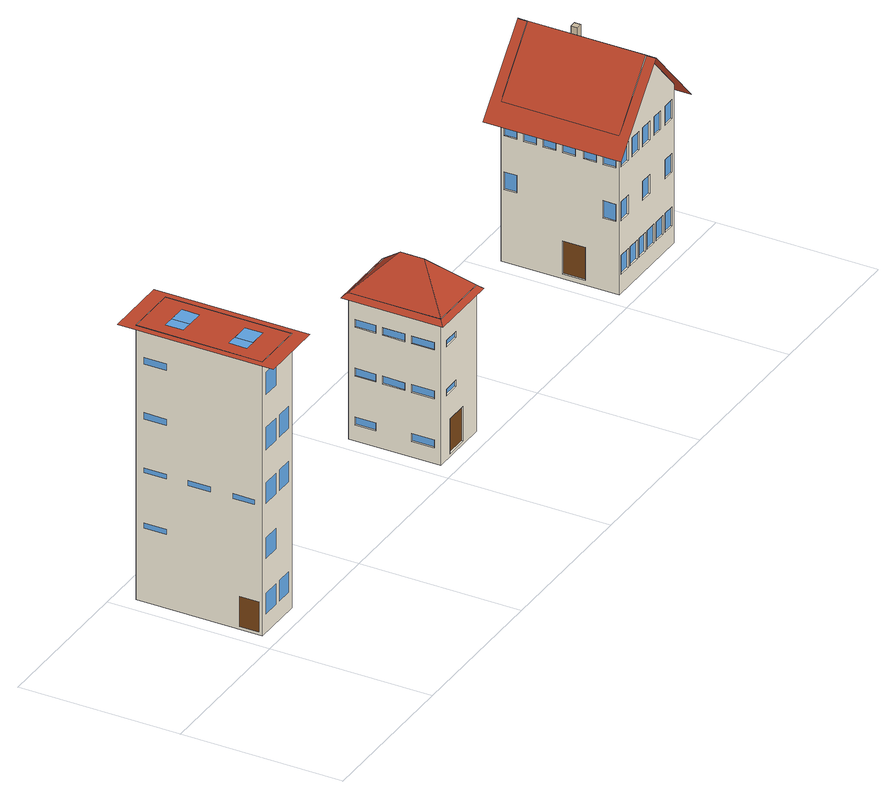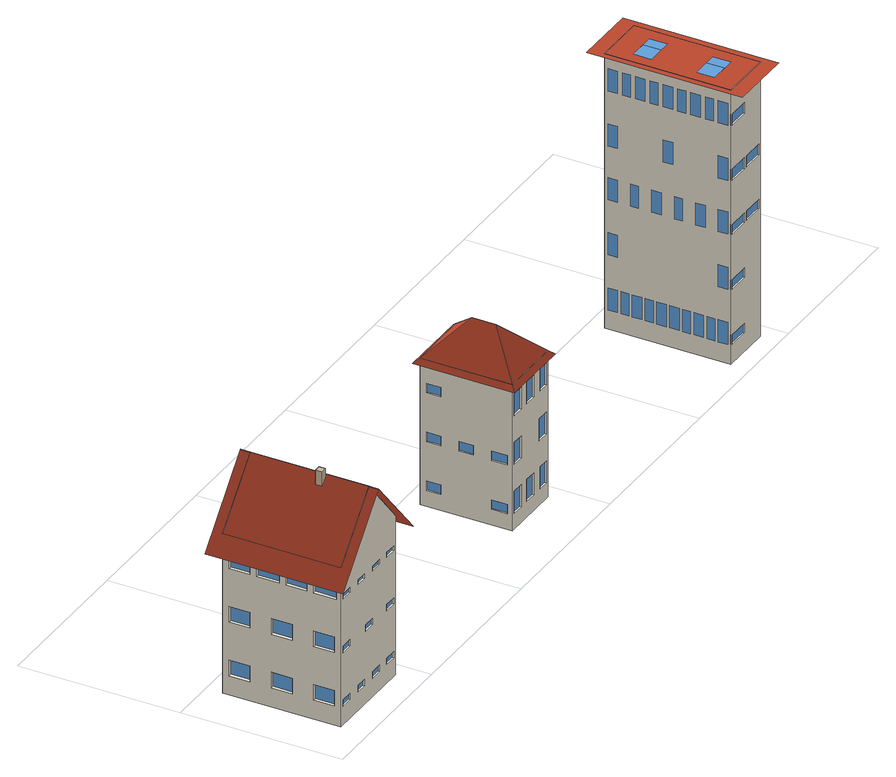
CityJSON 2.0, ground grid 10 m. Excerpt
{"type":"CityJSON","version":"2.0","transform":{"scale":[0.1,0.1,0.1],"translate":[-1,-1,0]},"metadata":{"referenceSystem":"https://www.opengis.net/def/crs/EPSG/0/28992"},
"CityObjects":{
"building1":{"type":"Building","attributes":{"roofType":"Flat","yearOfConstruction":1969,"function":"Residential","storeysAboveGround":5},"geometry":[{"type":"MultiSurface","lod":"3","boundaries":[[[0,1,2,3]],[[4,5,6,7],[8,9,10,11],[12,13,14,15],[16,17,18,19],[20,21,22,23]],[[10,9,8,11]],[[14,13,12,15]],[[18,17,16,19]],[[22,21,20,23]],[[2,4,7,3],[24,25,26,27],[28,29,30,31],[32,33,34,35],[36,37,38,39],[40,41,42,43],[44,45,46,47],[48,49,50,51],[52,53,54,55]],[[26,25,24,27]],[[30,29,28,31]],[[34,33,32,35]],[[38,37,36,39]],[[42,41,40,43]],[[46,45,44,47]],[[50,49,48,51]],[[54,53,52,55]],[[1,5,4,2],[56,57,58,59],[60,61,62,63],[64,65,66,67],[68,69,70,71],[72,73,74,75],[76,77,78,79],[80,81,82,83],[84,85,86,87],[88,89,90,91],[92,93,94,95],[96,97,98,99],[100,101,102,103],[104,105,106,107],[108,109,110,111],[112,113,114,115],[116,117,118,119],[120,121,122,123],[124,125,126,127],[128,129,130,131],[132,133,134,135],[136,137,138,139],[140,141,142,143],[144,145,146,147],[148,149,150,151],[152,153,154,155],[156,157,158,159],[160,161,162,163],[164,165,166,167],[168,169,170,171],[172,173,174,175]],[[58,57,56,59]],[[62,61,60,63]],[[66,65,64,67]],[[70,69,68,71]],[[74,73,72,75]],[[78,77,76,79]],[[82,81,80,83]],[[86,85,84,87]],[[90,89,88,91]],[[94,93,92,95]],[[98,97,96,99]],[[102,101,100,103]],[[106,105,104,107]],[[110,109,108,111]],[[114,113,112,115]],[[118,117,116,119]],[[122,121,120,123]],[[126,125,124,127]],[[130,129,128,131]],[[134,133,132,135]],[[138,137,136,139]],[[142,141,140,143]],[[146,145,144,147]],[[150,149,148,151]],[[154,153,152,155]],[[158,157,156,159]],[[162,161,160,163]],[[166,165,164,167]],[[170,169,168,171]],[[174,173,172,175]],[[0,6,5,1],[176,177,178,179],[180,181,182,183],[184,185,186,187],[188,189,190,191],[192,193,194,195],[196,197,198,199],[200,201,202,203]],[[204,205,176,179]],[[178,206,204,179]],[[207,206,178,177]],[[176,205,207,177]],[[208,209,180,183]],[[182,210,208,183]],[[211,210,182,181]],[[180,209,211,181]],[[212,213,184,187]],[[186,214,212,187]],[[215,214,186,185]],[[184,213,215,185]],[[216,217,188,191]],[[190,218,216,191]],[[219,218,190,189]],[[188,217,219,189]],[[220,221,192,195]],[[194,222,220,195]],[[223,222,194,193]],[[192,221,223,193]],[[224,225,196,199]],[[198,226,224,199]],[[227,226,198,197]],[[196,225,227,197]],[[228,229,200,203]],[[202,230,228,203]],[[231,230,202,201]],[[200,229,231,201]],[[206,207,205,204]],[[210,211,209,208]],[[214,215,213,212]],[[218,219,217,216]],[[222,223,221,220]],[[226,227,225,224]],[[230,231,229,228]],[[3,7,6,0],[232,233,234,235],[236,237,238,239],[240,241,242,243],[244,245,246,247],[248,249,250,251],[252,253,254,255],[256,257,258,259]],[[234,233,232,235]],[[238,237,236,239]],[[242,241,240,243]],[[246,245,244,247]],[[250,249,248,251]],[[254,253,252,255]],[[258,257,256,259]],[[260,261,262,263],[6,5,4,7]]],"semantics":{"surfaces":[{"type":"GroundSurface"},{"type":"RoofSurface"},{"type":"Window"},{"type":"WallSurface"},{"type":"Door"}],"values":[0,1,2,2,2,2,3,2,2,2,2,2,2,2,2,3,2,2,2,2,2,2,2,2,2,2,2,2,2,2,2,2,2,2,2,2,2,2,2,2,2,2,2,2,2,2,3,3,3,3,3,3,3,3,3,3,3,3,3,3,3,3,3,3,3,3,3,3,3,3,3,3,3,3,3,2,2,2,2,2,2,2,3,4,2,2,2,2,2,2,1]}}]},
"building2":{"type":"Building","attributes":{"roofType":"Hipped","yearOfConstruction":1967,"function":"Residential","storeysAboveGround":3},"geometry":[{"type":"MultiSurface","lod":"3","boundaries":[[[264,265,266,267]],[[268,269,270,271]],[[271,272,273,268]],[[270,272,271]],[[273,269,268]],[[266,272,270,267],[274,275,276,277],[278,279,280,281],[282,283,284,285]],[[286,287,274,277]],[[276,288,286,277]],[[289,288,276,275]],[[274,287,289,275]],[[290,291,278,281]],[[280,292,290,281]],[[293,292,280,279]],[[278,291,293,279]],[[294,295,282,285]],[[284,296,294,285]],[[297,296,284,283]],[[282,295,297,283]],[[288,289,287,286]],[[292,293,291,290]],[[296,297,295,294]],[[265,273,272,266],[298,299,300,301],[302,303,304,305],[306,307,308,309],[310,311,312,313],[314,315,316,317],[318,319,320,321]],[[322,323,298,301]],[[300,324,322,301]],[[325,324,300,299]],[[298,323,325,299]],[[326,327,302,305]],[[304,328,326,305]],[[329,328,304,303]],[[302,327,329,303]],[[330,331,306,309]],[[308,332,330,309]],[[333,332,308,307]],[[306,331,333,307]],[[334,335,310,313]],[[312,336,334,313]],[[337,336,312,311]],[[310,335,337,311]],[[338,339,314,317]],[[316,340,338,317]],[[341,340,316,315]],[[314,339,341,315]],[[342,343,318,321]],[[320,344,342,321]],[[345,344,320,319]],[[318,343,345,319]],[[324,325,323,322]],[[328,329,327,326]],[[332,333,331,330]],[[336,337,335,334]],[[340,341,339,338]],[[344,345,343,342]],[[264,269,273,265],[346,347,348,349],[350,351,352,353],[354,355,356,357],[358,359,360,361],[362,363,364,365],[366,367,368,369],[370,371,372,373],[374,375,376,377]],[[378,379,346,349]],[[348,380,378,349]],[[381,380,348,347]],[[346,379,381,347]],[[382,383,350,353]],[[352,384,382,353]],[[385,384,352,351]],[[350,383,385,351]],[[386,387,354,357]],[[356,388,386,357]],[[389,388,356,355]],[[354,387,389,355]],[[390,391,358,361]],[[360,392,390,361]],[[393,392,360,359]],[[358,391,393,359]],[[394,395,362,365]],[[364,396,394,365]],[[397,396,364,363]],[[362,395,397,363]],[[398,399,366,369]],[[368,400,398,369]],[[401,400,368,367]],[[366,399,401,367]],[[402,403,370,373]],[[372,404,402,373]],[[405,404,372,371]],[[370,403,405,371]],[[406,407,374,377]],[[376,408,406,377]],[[409,408,376,375]],[[374,407,409,375]],[[380,381,379,378]],[[384,385,383,382]],[[388,389,387,386]],[[392,393,391,390]],[[396,397,395,394]],[[400,401,399,398]],[[404,405,403,402]],[[408,409,407,406]],[[267,270,269,264],[410,411,412,413],[414,415,416,417],[418,419,420,421],[422,423,424,425],[426,427,428,429],[430,431,432,433],[434,435,436,437],[438,439,440,441]],[[442,443,410,413]],[[412,444,442,413]],[[445,444,412,411]],[[410,443,445,411]],[[446,447,414,417]],[[416,448,446,417]],[[449,448,416,415]],[[414,447,449,415]],[[450,451,418,421]],[[420,452,450,421]],[[453,452,420,419]],[[418,451,453,419]],[[454,455,422,425]],[[424,456,454,425]],[[457,456,424,423]],[[422,455,457,423]],[[458,459,426,429]],[[428,460,458,429]],[[461,460,428,427]],[[426,459,461,427]],[[462,463,430,433]],[[432,464,462,433]],[[465,464,432,431]],[[430,463,465,431]],[[466,467,434,437]],[[436,468,466,437]],[[469,468,436,435]],[[434,467,469,435]],[[470,471,438,441]],[[440,472,470,441]],[[473,472,440,439]],[[438,471,473,439]],[[444,445,443,442]],[[448,449,447,446]],[[452,453,451,450]],[[456,457,455,454]],[[460,461,459,458]],[[464,465,463,462]],[[468,469,467,466]],[[472,473,471,470]],[[474,272,270,475]],[[476,273,272,474]],[[269,273,476,477]],[[270,269,477,475]]],"semantics":{"surfaces":[{"type":"GroundSurface"},{"type":"RoofSurface"},{"type":"WallSurface"},{"type":"Door"},{"type":"Window"}],"values":[0,1,1,1,1,2,2,2,2,2,2,2,2,2,2,2,2,2,3,4,4,2,2,2,2,2,2,2,2,2,2,2,2,2,2,2,2,2,2,2,2,2,2,2,2,2,4,4,4,4,4,4,2,2,2,2,2,2,2,2,2,2,2,2,2,2,2,2,2,2,2,2,2,2,2,2,2,2,2,2,2,2,2,2,2,4,4,4,4,4,4,4,4,2,2,2,2,2,2,2,2,2,2,2,2,2,2,2,2,2,2,2,2,2,2,2,2,2,2,2,2,2,2,2,2,2,4,4,4,4,4,4,4,4,1,1,1,1]}}]},
"building3":{"type":"Building","attributes":{"roofType":"Gabled","yearOfConstruction":1972,"function":"Residential","storeysAboveGround":3},"children":["building3-1"],"geometry":[{"type":"MultiSurface","lod":"3","boundaries":[[[478,479,480,481]],[[482,483,484,485]],[[485,486,487,482],[488,489,490,491]],[[481,480,486,485,484],[492,493,494,495],[496,497,498,499],[500,501,502,503],[504,505,506,507],[508,509,510,511],[512,513,514,515],[516,517,518,519],[520,521,522,523],[524,525,526,527],[528,529,530,531],[532,533,534,535],[536,537,538,539],[540,541,542,543],[544,545,546,547]],[[548,549,492,495]],[[494,550,548,495]],[[551,550,494,493]],[[492,549,551,493]],[[552,553,496,499]],[[498,554,552,499]],[[555,554,498,497]],[[496,553,555,497]],[[556,557,500,503]],[[502,558,556,503]],[[559,558,502,501]],[[500,557,559,501]],[[560,561,504,507]],[[506,562,560,507]],[[563,562,506,505]],[[504,561,563,505]],[[564,565,508,511]],[[510,566,564,511]],[[567,566,510,509]],[[508,565,567,509]],[[568,569,512,515]],[[514,570,568,515]],[[571,570,514,513]],[[512,569,571,513]],[[572,573,516,519]],[[518,574,572,519]],[[575,574,518,517]],[[516,573,575,517]],[[576,577,520,523]],[[522,578,576,523]],[[579,578,522,521]],[[520,577,579,521]],[[580,581,524,527]],[[526,582,580,527]],[[583,582,526,525]],[[524,581,583,525]],[[584,585,528,531]],[[530,586,584,531]],[[587,586,530,529]],[[528,585,587,529]],[[588,589,532,535]],[[534,590,588,535]],[[591,590,534,533]],[[532,589,591,533]],[[592,593,536,539]],[[538,594,592,539]],[[595,594,538,537]],[[536,593,595,537]],[[596,597,540,543]],[[542,598,596,543]],[[599,598,542,541]],[[540,597,599,541]],[[600,601,544,547]],[[546,602,600,547]],[[603,602,546,545]],[[544,601,603,545]],[[550,551,549,548]],[[554,555,553,552]],[[558,559,557,556]],[[562,563,561,560]],[[566,567,565,564]],[[570,571,569,568]],[[574,575,573,572]],[[578,579,577,576]],[[582,583,581,580]],[[586,587,585,584]],[[590,591,589,588]],[[594,595,593,592]],[[598,599,597,596]],[[602,603,601,600]],[[479,487,486,480],[604,605,606,607],[608,609,610,611],[612,613,614,615],[616,617,618,619],[620,621,622,623],[624,625,626,627],[628,629,630,631],[632,633,634,635],[636,637,638,639],[640,641,642,643]],[[644,645,604,607]],[[606,646,644,607]],[[647,646,606,605]],[[604,645,647,605]],[[648,649,608,611]],[[610,650,648,611]],[[651,650,610,609]],[[608,649,651,609]],[[652,653,612,615]],[[614,654,652,615]],[[655,654,614,613]],[[612,653,655,613]],[[656,657,616,619]],[[618,658,656,619]],[[659,658,618,617]],[[616,657,659,617]],[[660,661,620,623]],[[622,662,660,623]],[[663,662,622,621]],[[620,661,663,621]],[[664,665,624,627]],[[626,666,664,627]],[[667,666,626,625]],[[624,665,667,625]],[[668,669,628,631]],[[630,670,668,631]],[[671,670,630,629]],[[628,669,671,629]],[[672,673,632,635]],[[634,674,672,635]],[[675,674,634,633]],[[632,673,675,633]],[[676,677,636,639]],[[638,678,676,639]],[[679,678,638,637]],[[636,677,679,637]],[[680,681,640,643]],[[642,682,680,643]],[[683,682,642,641]],[[640,681,683,641]],[[646,647,645,644]],[[650,651,649,648]],[[654,655,653,652]],[[658,659,657,656]],[[662,663,661,660]],[[666,667,665,664]],[[670,671,669,668]],[[674,675,673,672]],[[678,679,677,676]],[[682,683,681,680]],[[479,478,483,482,487],[684,685,686,687],[688,689,690,691],[692,693,694,695],[696,697,698,699],[700,701,702,703],[704,705,706,707],[708,709,710,711],[712,713,714,715],[716,717,718,719],[720,721,722,723],[724,725,726,727]],[[728,729,684,687]],[[686,730,728,687]],[[731,730,686,685]],[[684,729,731,685]],[[732,733,688,691]],[[690,734,732,691]],[[735,734,690,689]],[[688,733,735,689]],[[736,737,692,695]],[[694,738,736,695]],[[739,738,694,693]],[[692,737,739,693]],[[740,741,696,699]],[[698,742,740,699]],[[743,742,698,697]],[[696,741,743,697]],[[744,745,700,703]],[[702,746,744,703]],[[747,746,702,701]],[[700,745,747,701]],[[748,749,704,707]],[[706,750,748,707]],[[751,750,706,705]],[[704,749,751,705]],[[752,753,708,711]],[[710,754,752,711]],[[755,754,710,709]],[[708,753,755,709]],[[756,757,712,715]],[[714,758,756,715]],[[759,758,714,713]],[[712,757,759,713]],[[760,761,716,719]],[[718,762,760,719]],[[763,762,718,717]],[[716,761,763,717]],[[764,765,720,723]],[[722,766,764,723]],[[767,766,722,721]],[[720,765,767,721]],[[768,769,724,727]],[[726,770,768,727]],[[771,770,726,725]],[[724,769,771,725]],[[730,731,729,728]],[[734,735,733,732]],[[738,739,737,736]],[[742,743,741,740]],[[746,747,745,744]],[[750,751,749,748]],[[754,755,753,752]],[[758,759,757,756]],[[762,763,761,760]],[[766,767,765,764]],[[770,771,769,768]],[[478,481,484,483],[772,773,774,775],[776,777,778,779],[780,781,782,783],[784,785,786,787],[788,789,790,791],[792,793,794,795],[796,797,798,799],[800,801,802,803],[804,805,806,807]],[[808,809,772,775]],[[774,810,808,775]],[[811,810,774,773]],[[772,809,811,773]],[[812,813,776,779]],[[778,814,812,779]],[[815,814,778,777]],[[776,813,815,777]],[[816,817,780,783]],[[782,818,816,783]],[[819,818,782,781]],[[780,817,819,781]],[[820,821,784,787]],[[786,822,820,787]],[[823,822,786,785]],[[784,821,823,785]],[[824,825,788,791]],[[790,826,824,791]],[[827,826,790,789]],[[788,825,827,789]],[[828,829,792,795]],[[794,830,828,795]],[[831,830,794,793]],[[792,829,831,793]],[[832,833,796,799]],[[798,834,832,799]],[[835,834,798,797]],[[796,833,835,797]],[[836,837,800,803]],[[802,838,836,803]],[[839,838,802,801]],[[800,837,839,801]],[[840,841,804,807]],[[806,842,840,807]],[[843,842,806,805]],[[804,841,843,805]],[[810,811,809,808]],[[814,815,813,812]],[[818,819,817,816]],[[822,823,821,820]],[[826,827,825,824]],[[830,831,829,828]],[[834,835,833,832]],[[838,839,837,836]],[[842,843,841,840]],[[844,845,846,847,482,487,486,485]],[[847,848,849,844,485,484,483,482]]],"semantics":{"surfaces":[{"type":"GroundSurface"},{"type":"RoofSurface"},{"type":"WallSurface"},{"type":"Window"},{"type":"Door"}],"values":[0,1,1,2,2,2,2,2,2,2,2,2,2,2,2,2,2,2,2,2,2,2,2,2,2,2,2,2,2,2,2,2,2,2,2,2,2,2,2,2,2,2,2,2,2,2,2,2,2,2,2,2,2,2,2,2,2,2,2,2,3,3,3,3,3,3,3,3,3,3,3,3,3,3,2,2,2,2,2,2,2,2,2,2,2,2,2,2,2,2,2,2,2,2,2,2,2,2,2,2,2,2,2,2,2,2,2,2,2,2,2,2,2,2,2,3,3,3,3,3,3,3,3,3,3,2,2,2,2,2,2,2,2,2,2,2,2,2,2,2,2,2,2,2,2,2,2,2,2,2,2,2,2,2,2,2,2,2,2,2,2,2,2,2,2,2,2,2,2,2,3,3,3,3,3,3,3,3,3,3,3,2,2,2,2,2,2,2,2,2,2,2,2,2,2,2,2,2,2,2,2,2,2,2,2,2,2,2,2,2,2,2,2,2,2,2,2,2,4,3,3,3,3,3,3,3,3,1,1]}}]},
"building3-1":{"type":"BuildingInstallation","parents":["building3"],"geometry":[{"type":"MultiSurface","lod":"3","boundaries":[[[490,850,851,491]],[[852,853,489,488]],[[851,852,488,491]],[[490,489,853,850]],[[850,853,852,851]],[[490,489,488,491]]]}]}
},
"vertices":[
[10,88,0],[43,88,0],[43,10,0],[10,10,0],[43,10,174],[43,88,174],[10,88,174],[10,10,174],[25,35,174],[36,35,174],[36,24,174],[25,24,174],[18,35,174],[28,35,174],[28,24,174],[18,24,174],[25,74,174],[36,74,174],[36,63,174],[25,63,174],[18,74,174],[28,74,174],[28,63,174],[18,63,174],[14,10,25],[25,10,25],[25,10,12],[14,10,12],[29,10,25],[39,10,25],[39,10,12],[29,10,12],[14,10,60],[25,10,60],[25,10,47],[14,10,47],[14,10,95],[25,10,95],[25,10,82],[14,10,82],[29,10,95],[39,10,95],[39,10,82],[29,10,82],[14,10,130],[25,10,130],[25,10,116],[14,10,116],[29,10,130],[39,10,130],[39,10,116],[29,10,116],[14,10,165],[25,10,165],[25,10,151],[14,10,151],[43,12,26],[43,18,26],[43,18,12],[43,12,12],[43,20,26],[43,25,26],[43,25,12],[43,20,12],[43,27,26],[43,33,26],[43,33,12],[43,27,12],[43,35,26],[43,40,26],[43,40,12],[43,35,12],[43,42,26],[43,48,26],[43,48,12],[43,42,12],[43,50,26],[43,56,26],[43,56,12],[43,50,12],[43,58,26],[43,63,26],[43,63,12],[43,58,12],[43,65,26],[43,71,26],[43,71,12],[43,65,12],[43,73,26],[43,78,26],[43,78,12],[43,73,12],[43,80,26],[43,86,26],[43,86,12],[43,80,12],[43,12,61],[43,18,61],[43,18,47],[43,12,47],[43,80,61],[43,86,61],[43,86,47],[43,80,47],[43,12,96],[43,18,96],[43,18,82],[43,12,82],[43,26,96],[43,31,96],[43,31,82],[43,26,82],[43,39,96],[43,45,96],[43,45,82],[43,39,82],[43,53,96],[43,58,96],[43,58,82],[43,53,82],[43,66,96],[43,72,96],[43,72,82],[43,66,82],[43,80,96],[43,86,96],[43,86,82],[43,80,82],[43,12,130],[43,18,130],[43,18,116],[43,12,116],[43,46,130],[43,52,130],[43,52,116],[43,46,116],[43,80,130],[43,86,130],[43,86,116],[43,80,116],[43,12,165],[43,18,165],[43,18,151],[43,12,151],[43,21,165],[43,26,165],[43,26,151],[43,21,151],[43,29,165],[43,35,165],[43,35,151],[43,29,151],[43,38,165],[43,43,165],[43,43,151],[43,38,151],[43,46,165],[43,52,165],[43,52,151],[43,46,151],[43,55,165],[43,60,165],[43,60,151],[43,55,151],[43,63,165],[43,69,165],[43,69,151],[43,63,151],[43,72,165],[43,77,165],[43,77,151],[43,72,151],[43,80,165],[43,86,165],[43,86,151],[43,80,151],[42,88,18],[28,88,18],[28,88,12],[42,88,12],[42,88,53],[28,88,53],[28,88,47],[42,88,47],[42,88,88],[28,88,88],[28,88,82],[42,88,82],[26,88,88],[12,88,88],[12,88,82],[26,88,82],[42,88,123],[28,88,123],[28,88,116],[42,88,116],[26,88,123],[12,88,123],[12,88,116],[26,88,116],[42,88,158],[28,88,158],[28,88,151],[42,88,151],[42,87,12],[42,87,18],[28,87,12],[28,87,18],[42,87,47],[42,87,53],[28,87,47],[28,87,53],[42,87,82],[42,87,88],[28,87,82],[28,87,88],[26,87,82],[26,87,88],[12,87,82],[12,87,88],[42,87,116],[42,87,123],[28,87,116],[28,87,123],[26,87,116],[26,87,123],[12,87,116],[12,87,123],[42,87,151],[42,87,158],[28,87,151],[28,87,158],[10,24,21],[10,12,21],[10,12,2],[10,24,2],[10,83,50],[10,69,50],[10,69,47],[10,83,47],[10,83,85],[10,69,85],[10,69,82],[10,83,82],[10,56,85],[10,42,85],[10,42,82],[10,56,82],[10,28,85],[10,15,85],[10,15,82],[10,28,82],[10,83,120],[10,69,120],[10,69,116],[10,83,116],[10,83,155],[10,69,155],[10,69,151],[10,83,151],[47,1,174],[47,97,174],[6,97,174],[6,1,174],
[210,67,0],[250,67,0],[250,10,0],[210,10,0],[230,46,114],[210,67,93],[210,10,93],[230,31,114],[250,10,93],[250,67,93],[220,10,24],[235,10,24],[235,10,2],[220,10,2],[216,10,45],[227,10,45],[227,10,41],[216,10,41],[216,10,76],[227,10,76],[227,10,72],[216,10,72],[220,11,2],[220,11,24],[235,11,2],[235,11,24],[216,11,41],[216,11,45],[227,11,41],[227,11,45],[216,11,72],[216,11,76],[227,11,72],[227,11,76],[250,14,16],[250,23,16],[250,23,10],[250,14,10],[250,54,16],[250,64,16],[250,64,10],[250,54,10],[250,14,47],[250,23,47],[250,23,41],[250,14,41],[250,34,47],[250,43,47],[250,43,41],[250,34,41],[250,54,47],[250,64,47],[250,64,41],[250,54,41],[250,14,78],[250,23,78],[250,23,72],[250,14,72],[249,14,10],[249,14,16],[249,23,10],[249,23,16],[249,54,10],[249,54,16],[249,64,10],[249,64,16],[249,14,41],[249,14,47],[249,23,41],[249,23,47],[249,34,41],[249,34,47],[249,43,41],[249,43,47],[249,54,41],[249,54,47],[249,64,41],[249,64,47],[249,14,72],[249,14,78],[249,23,72],[249,23,78],[248,67,24],[240,67,24],[240,67,10],[248,67,10],[234,67,24],[226,67,24],[226,67,10],[234,67,10],[219,67,24],[212,67,24],[212,67,10],[219,67,10],[248,67,55],[240,67,55],[240,67,41],[248,67,41],[220,67,55],[212,67,55],[212,67,41],[220,67,41],[248,67,86],[240,67,86],[240,67,72],[248,67,72],[234,67,86],[226,67,86],[226,67,72],[234,67,72],[219,67,86],[212,67,86],[212,67,72],[219,67,72],[248,66,10],[248,66,24],[240,66,10],[240,66,24],[234,66,10],[234,66,24],[226,66,10],[226,66,24],[219,66,10],[219,66,24],[212,66,10],[212,66,24],[248,66,41],[248,66,55],[240,66,41],[240,66,55],[220,66,41],[220,66,55],[212,66,41],[212,66,55],[248,66,72],[248,66,86],[240,66,72],[240,66,86],[234,66,72],[234,66,86],[226,66,72],[226,66,86],[219,66,72],[219,66,86],[212,66,72],[212,66,86],[210,63,15],[210,50,15],[210,50,10],[210,63,10],[210,28,15],[210,14,15],[210,14,10],[210,28,10],[210,63,46],[210,50,46],[210,50,41],[210,63,41],[210,46,46],[210,32,46],[210,32,41],[210,46,41],[210,28,46],[210,14,46],[210,14,41],[210,28,41],[210,63,77],[210,50,77],[210,50,72],[210,63,72],[210,46,77],[210,32,77],[210,32,72],[210,46,72],[210,28,77],[210,14,77],[210,14,72],[210,28,72],[211,63,10],[211,63,15],[211,50,10],[211,50,15],[211,28,10],[211,28,15],[211,14,10],[211,14,15],[211,63,41],[211,63,46],[211,50,41],[211,50,46],[211,46,41],[211,46,46],[211,32,41],[211,32,46],[211,28,41],[211,28,46],[211,14,41],[211,14,46],[211,63,72],[211,63,77],[211,50,72],[211,50,77],[211,46,72],[211,46,77],[211,32,72],[211,32,77],[211,28,72],[211,28,77],[211,14,72],[211,14,77],[253,7,90],[207,7,90],[253,70,90],[207,70,90],
[410,83,0],[471,83,0],[471,10,0],[410,10,0],[440,83,136],[410,83,101],[410,10,101],[440,10,136],[471,10,101],[471,83,101],[441,57,135],[445,57,131],[445,53,131],[441,53,135],[412,10,24],[420,10,24],[420,10,12],[412,10,12],[422,10,24],[430,10,24],[430,10,12],[422,10,12],[432,10,24],[439,10,24],[439,10,12],[432,10,12],[441,10,24],[449,10,24],[449,10,12],[441,10,12],[451,10,24],[459,10,24],[459,10,12],[451,10,12],[461,10,24],[469,10,24],[469,10,12],[461,10,12],[412,10,58],[420,10,58],[420,10,46],[412,10,46],[436,10,58],[444,10,58],[444,10,46],[436,10,46],[461,10,58],[469,10,58],[469,10,46],[461,10,46],[412,10,92],[420,10,92],[420,10,80],[412,10,80],[424,10,92],[432,10,92],[432,10,80],[424,10,80],[436,10,92],[444,10,92],[444,10,80],[436,10,80],[449,10,92],[456,10,92],[456,10,80],[449,10,80],[461,10,92],[469,10,92],[469,10,80],[461,10,80],[412,11,12],[412,11,24],[420,11,12],[420,11,24],[422,11,12],[422,11,24],[430,11,12],[430,11,24],[432,11,12],[432,11,24],[439,11,12],[439,11,24],[441,11,12],[441,11,24],[449,11,12],[449,11,24],[451,11,12],[451,11,24],[459,11,12],[459,11,24],[461,11,12],[461,11,24],[469,11,12],[469,11,24],[412,11,46],[412,11,58],[420,11,46],[420,11,58],[436,11,46],[436,11,58],[444,11,46],[444,11,58],[461,11,46],[461,11,58],[469,11,46],[469,11,58],[412,11,80],[412,11,92],[420,11,80],[420,11,92],[424,11,80],[424,11,92],[432,11,80],[432,11,92],[436,11,80],[436,11,92],[444,11,80],[444,11,92],[449,11,80],[449,11,92],[456,11,80],[456,11,92],[461,11,80],[461,11,92],[469,11,80],[469,11,92],[471,14,22],[471,27,22],[471,27,12],[471,14,12],[471,40,22],[471,53,22],[471,53,12],[471,40,12],[471,66,22],[471,79,22],[471,79,12],[471,66,12],[471,14,56],[471,27,56],[471,27,46],[471,14,46],[471,40,56],[471,53,56],[471,53,46],[471,40,46],[471,66,56],[471,79,56],[471,79,46],[471,66,46],[471,14,89],[471,27,89],[471,27,80],[471,14,80],[471,31,89],[471,45,89],[471,45,80],[471,31,80],[471,49,89],[471,62,89],[471,62,80],[471,49,80],[471,66,89],[471,80,89],[471,80,80],[471,66,80],[469,14,12],[469,14,22],[469,27,12],[469,27,22],[469,40,12],[469,40,22],[469,53,12],[469,53,22],[469,66,12],[469,66,22],[469,79,12],[469,79,22],[469,14,46],[469,14,56],[469,27,46],[469,27,56],[469,40,46],[469,40,56],[469,53,46],[469,53,56],[469,66,46],[469,66,56],[469,79,46],[469,79,56],[469,14,80],[469,14,89],[469,27,80],[469,27,89],[469,31,80],[469,31,89],[469,45,80],[469,45,89],[469,49,80],[469,49,89],[469,62,80],[469,62,89],[469,66,80],[469,66,89],[469,80,80],[469,80,89],[469,83,16],[461,83,16],[461,83,12],[469,83,12],[452,83,16],[445,83,16],[445,83,12],[452,83,12],[436,83,16],[428,83,16],[428,83,12],[436,83,12],[420,83,16],[412,83,16],[412,83,12],[420,83,12],[469,83,50],[461,83,50],[461,83,46],[469,83,46],[444,83,50],[436,83,50],[436,83,46],[444,83,46],[420,83,50],[412,83,50],[412,83,46],[420,83,46],[469,83,83],[461,83,83],[461,83,80],[469,83,80],[452,83,83],[445,83,83],[445,83,80],[452,83,80],[436,83,83],[428,83,83],[428,83,80],[436,83,80],[420,83,83],[412,83,83],[412,83,80],[420,83,80],[469,82,12],[469,82,16],[461,82,12],[461,82,16],[452,82,12],[452,82,16],[445,82,12],[445,82,16],[436,82,12],[436,82,16],[428,82,12],[428,82,16],[420,82,12],[420,82,16],[412,82,12],[412,82,16],[469,82,46],[469,82,50],[461,82,46],[461,82,50],[444,82,46],[444,82,50],[436,82,46],[436,82,50],[420,82,46],[420,82,50],[412,82,46],[412,82,50],[469,82,80],[469,82,83],[461,82,80],[461,82,83],[452,82,80],[452,82,83],[445,82,80],[445,82,83],[436,82,80],[436,82,83],[428,82,80],[428,82,83],[420,82,80],[420,82,83],[412,82,80],[412,82,83],[410,45,24],[410,31,24],[410,31,3],[410,45,3],[410,81,57],[410,73,57],[410,73,46],[410,81,46],[410,20,57],[410,12,57],[410,12,46],[410,20,46],[410,81,90],[410,73,90],[410,73,80],[410,81,80],[410,69,90],[410,61,90],[410,61,80],[410,69,80],[410,57,90],[410,49,90],[410,49,80],[410,57,80],[410,45,90],[410,37,90],[410,37,80],[410,45,80],[410,32,90],[410,24,90],[410,24,80],[410,32,80],[410,20,90],[410,12,90],[410,12,80],[410,20,80],[411,45,3],[411,45,24],[411,31,3],[411,31,24],[411,81,46],[411,81,57],[411,73,46],[411,73,57],[411,20,46],[411,20,57],[411,12,46],[411,12,57],[411,81,80],[411,81,90],[411,73,80],[411,73,90],[411,69,80],[411,69,90],[411,61,80],[411,61,90],[411,57,80],[411,57,90],[411,49,80],[411,49,90],[411,45,80],[411,45,90],[411,37,80],[411,37,90],[411,32,80],[411,32,90],[411,24,80],[411,24,90],[411,20,80],[411,20,90],[411,12,80],[411,12,90],[440,4,136],[480,4,91],[480,89,91],[440,89,136],[401,89,91],[401,4,91],
[445,53,140],[441,53,140],[441,57,140],[445,57,140]
]}
